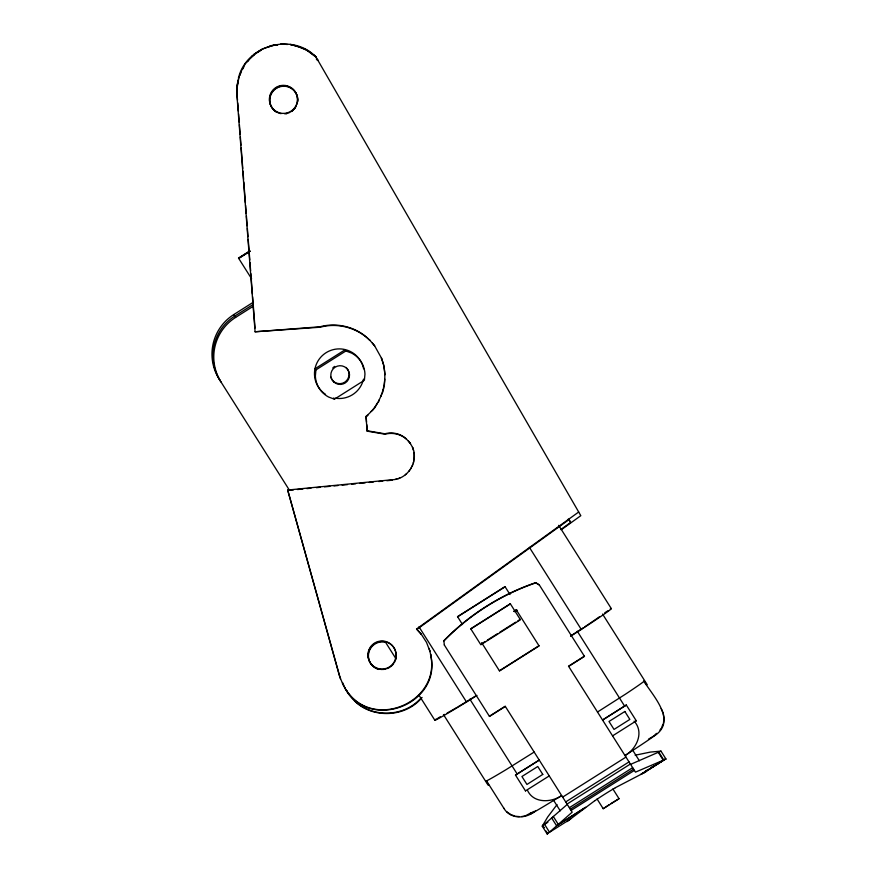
<?xml version="1.0" encoding="UTF-8"?>
<svg xmlns="http://www.w3.org/2000/svg" width="878" height="878" viewBox="0 0 878 878"><rect width="100%" height="100%" fill="white"/><g stroke="black" fill="none" stroke-linecap="round" stroke-linejoin="round"><path stroke-width="1.32" d="M366.993 430.736L384.827 433.776C392.137 431.789 400.719 433.523 406.152 438.857C400.423 434.017 392.312 432.195 385.08 434.215L367.245 431.164L365.906 416.413C382.907 402.903 389.492 378.144 381.381 357.983L383.752 365.259L385.014 374.73M422.088 697.461C405.12 718.27 370.044 719.071 352.451 698.658L348.555 694.048L343.035 684.818L339.435 675.753L287.688 490.045L391.983 479.761C407.611 479.618 419.036 461.576 412.506 447.385L413.516 450.414M414.01 459.962L414.131 452.411M346.689 690.81L346.437 690.371C373.435 731.341 441.623 702.027 430.516 654.253C442.984 704.134 369.386 732.713 344.626 687.672L345.153 688.495L342.552 682.535M384.355 385.464L384.784 379.076M344.856 349.653L345.888 350.97L351.705 353.11A24.814 24.814 0 0 1 364.963 374.072L364.392 380.251L334.441 399.183L328.624 397.043A24.814 24.814 0 0 1 315.367 376.069L315.926 369.901L315.191 368.409M663.494 722.803L663.998 717.897L663.417 714.264M383.631 388.976L383.927 386.21M238.399 79.766L237.115 84.628L236.862 94.308L255.092 331.774L320.261 327.209C337.646 322.424 357.28 327.659 369.945 340.499C357.533 327.22 337.481 321.996 320.009 326.77L255.092 331.774M382.687 392.433L383.115 389.7M239.299 76.66L238.388 78.307C245.983 45.041 292.385 32.256 315.937 56.916L580.808 515.682L561.931 529.302M557.036 804.61L547.631 817.078L542.253 826.187L547.257 834.1L547.587 833.244M238.311 79.635L236.709 91.082L237.532 100.202M661.716 727.445L663.044 723.966M240.802 72.611L239.628 75.629L241.637 70.547M239.222 76.518L236.808 87.855L237.115 94.736M378.396 402.289L379.307 399.753M243.766 66.871L242.185 69.702L245.236 63.787L248.924 59.967M369.364 649.786L371.262 646.658M374.434 408.27L377.562 402.903M443.939 640.951C469.126 614.962 501.547 594.472 535.821 582.86L539.377 585.055M659.949 730.134L661.134 728.345M567.726 820.513L567.045 821.588L594.867 800.648M373.721 409.225L371.142 411.508M293.241 109.948L295.227 107.72M597.49 712.025L625.52 694.147A98.808 1.899 -32.3 0 0 643.947 681.361L644.178 681.108M355.008 701.357L354.767 700.94C372.865 718.38 404.736 716.92 421.111 697.845M547.257 834.1L572.171 812.172L505.201 706.241L489.375 716.25M542.253 826.187L567.254 804.402M366.554 422.055L366.159 416.852L367.948 415.283M655.186 734.568L656.557 733.393M597.073 798.991L603.208 808.704L608.992 804.852M612.899 788.982L619.045 798.695L603.208 808.704M248.814 59.836L247.497 61.592M634.135 721.167C644.463 732.296 636.605 748.945 625.004 755.552L640.797 745.137A80.03 1.536 -32.3 0 0 653.847 736.214C677.52 721.518 653.66 696.693 643.947 681.361M256.091 53.459L254.027 54.37L262.127 49.08L270.49 46.293M525.45 815.805L531.388 812.622M416.556 629.01L421.242 634.223L416.556 629.01L578.69 512.017M416.809 629.449L569.076 519.567L570.7 522.388L560.702 529.61M584.353 656.195L568.527 666.204L635.496 772.146L665.985 759.042L660.98 751.129L630.58 764.365M535.69 810.559C526.679 818.933 510.535 819.865 503.763 808.122M290.761 111.802L292.791 110.463M583.486 627.671L570.59 635.99M551.614 817.901L556.586 825.759L585.659 807.222M251.591 56.499L254.357 54.743L249.637 59.155M249.813 250.932L238.498 258.077L251.613 278.809M238.629 258.275L249.934 251.119M238.739 258.45L250.054 251.306M289.586 490.473L219.215 379.164A46.819 46.819 -32.3 0 1 233.778 314.565L253.479 302.109M253.237 304.414L234.744 316.102A46.819 46.819 -32.3 0 0 220.191 380.69M221.026 382.018A46.819 46.819 -32.3 0 1 235.589 317.43L252.974 306.433M315.158 368.683L345.12 349.751M315.926 369.901L345.888 350.97M457.625 616.806L505.124 586.778M470.838 628.944L510.414 603.921M513.97 611.209L516.231 609.771L539.092 645.934L499.516 670.957L481.627 642.663M514.091 611.406L516.363 609.969M514.387 611.703L516.703 610.243M515.166 611.439L517.153 610.188M482.856 642.948L485.117 641.522M487.378 640.084L497.563 633.653M499.823 632.226L515.649 622.217M517.91 620.79L520.171 619.363M499.395 670.759L538.971 645.736M440.273 716.755L434.819 720.201L418.729 694.761M604.788 612.756L608.059 610.682M475.865 695.87L463.968 703.223A98.808 1.899 -32.3 0 1 458.009 706.79M435.565 719.378A109.135 2.096 -32.3 0 0 466.525 702.016L476.963 695.42M570.865 636.056L581.302 629.46A109.135 2.096 -32.3 0 0 610.265 608.948M505.322 706.439L489.496 716.448L444.268 644.902M568.648 666.402L584.485 656.393L539.257 584.847L535.701 582.663C501.426 594.274 469.006 614.765 443.807 640.753L444.389 645.1M534.164 752.062L505.991 769.71A98.808 1.899 -32.3 0 1 486.533 780.871L486.214 780.97M602.538 720.015L626.288 705.001L636.32 720.86M515.496 775.087L539.235 760.085L515.474 775.065L525.494 790.924M602.56 720.048L626.31 705.034M542.769 774.418L526.954 784.46L521.927 776.514L537.764 766.505L542.791 774.451M525.483 790.891L549.244 775.911M612.57 735.874L636.298 720.838M562.655 797.114L625.97 757.088M565.695 801.932L629.021 761.906M567.045 804.072L630.371 764.036M569.35 807.705L632.665 767.668M547.894 822.258L544.558 824.354L549.562 832.267L570.656 818.933M570.283 809.187L633.609 769.15M571.073 810.427L634.388 770.401M556.586 825.759L584.408 808.166M644.935 771.696L648.293 769.578L644.935 771.696L645.89 771.806L615.357 787.698M650.532 768.162L653.88 766.044M660.596 761.797L657.238 763.926L660.717 761.786M662.835 760.392L665.985 759.042M642.246 773.672L663.34 760.337L658.346 752.424M643.058 773.266L663.834 760.118L658.84 752.205M651.695 767.449L653.956 766.033M662.967 760.37L665.217 758.954M611.033 803.546L619.045 798.695M655.449 734.985L648.469 739.188M529.785 813.84L533.626 811.481M640.611 774.451L663.34 760.337M256.947 52.812L261.534 49.991M275.692 88.25L278.952 86.571M530.049 814.257L531.838 813.346A80.03 1.536 -32.3 0 0 545.501 805.378L561.69 795.589C551.208 802.755 533.374 803.557 527.437 790.233M268.438 46.918L271.126 45.579L273.618 45.48M271.511 45.974L274.254 44.822L277.876 44.701L274.671 45.239M286.261 113.635L289.74 112.483M635.156 755.223L650.455 752.073L660.98 751.129M521.609 816.54L524.803 816.101M289.29 490.341L293.351 489.946M297.422 489.54L302.833 489.013M306.905 488.607L310.966 488.212M316.387 487.674L320.448 487.279M324.509 486.873L329.93 486.335M333.991 485.94L338.052 485.534M342.124 485.139L347.534 484.601M351.606 484.206L355.667 483.8M359.728 483.405L365.149 482.867M369.21 482.461L373.271 482.066M378.692 481.528L382.753 481.133M386.814 480.727L392.236 480.2M290.333 44.405L296.029 45.985M515.595 816.299L519.315 816.595M293.943 45.436L299.124 46.94M290.772 44.844L292.89 45.239M297.071 46.249L305.588 49.42L315.937 56.916M300.155 47.291L308.387 51.023L315.981 57.004M514.431 815.892L510.941 814.652L506.891 811.876M405.899 438.429L410.454 443.609L408.479 441.085M316.486 59.177L318.045 60.56L316.453 59.002M316.201 57.377L313.6 54.82M316.387 58.881L317.825 60.187M280.675 43.988L287.556 44.482M369.693 340.06L374.665 345.888L372.404 343.111M420.99 633.784L426.532 642.411L430.022 651.509L429.068 648.403M568.296 519.063L570.7 522.388M374.412 345.449L381.634 358.411M410.202 443.171L412.759 447.813M558.682 525.34L611.329 608.619M602.56 614.062L647.13 684.566M643.991 680.812L646.68 685.07M529.379 547.334L581.302 629.46M577.296 631.26L624.653 706.164M632.917 750.536L639.382 760.776M510.019 594.538L505.015 586.614L457.526 616.641L462.53 624.565M333.673 397.964L334.441 399.183M553.755 800.571L560.23 810.811M553.239 816.397L558.199 824.244M233.778 314.565L235.589 317.43M469.873 699.173L517.219 774.078M418.993 626.826L466.525 702.016M542.604 825.353L544.031 827.614M542.516 825.485L543.943 827.735M546.083 831.115L547.51 833.365M486.533 780.871L504.049 808.572M486.028 780.674L488.717 784.921M443.5 714.615L488.069 785.119M385.091 641.555L396.066 658.906M382.095 393.146L380.811 396.494M413.714 461.543L413.308 463.079M412.803 464.594L412.188 466.086M411.475 467.524L410.663 468.896M409.752 470.224L408.764 471.486M406.547 473.78L405.296 474.811M399.775 478.016L398.283 478.587M396.735 479.037L395.188 479.388M287.688 490.045L340.434 678.859M661.178 708.612L663.23 713.046M429.77 651.07L430.769 654.681M366.752 424.656L367.245 431.164M237.74 102.924L238.377 111.122M238.586 113.844L239.211 122.031M239.42 124.764L240.155 134.323M240.363 137.045L240.989 145.232M241.198 147.965L242.767 168.433M242.986 171.166L243.612 179.353M243.821 182.086L245.39 202.555M245.599 205.287L246.224 213.475M246.444 216.207L247.168 225.756M247.376 228.489L248.013 236.676M248.222 239.409L249.791 259.877M250 262.61L250.625 270.797M250.834 273.53L252.414 293.998M252.623 296.731L255.026 328.12M281.059 113.657A14.048 14.048 0 0 1 269.93 96.613A14.048 14.048 0 0 1 287.512 86.362A14.048 14.048 0 0 1 296.874 104.438M296.281 105.876A14.048 14.048 0 0 1 294.295 108.949M293.461 109.849A14.048 14.048 0 0 1 291.573 111.407M287.139 113.438A14.048 14.048 0 0 1 284.724 113.844M386.122 668.948A14.048 14.048 0 0 1 368.167 655.657A14.048 14.048 0 0 1 385.749 641.873A14.048 14.048 0 0 1 394.376 662.484M393.717 663.516A14.048 14.048 0 0 1 390.26 666.973M389.481 667.478A14.048 14.048 0 0 1 387.275 668.564M378.813 669.442A14.048 14.048 0 0 1 368.881 652.244A14.048 14.048 0 0 1 386.079 642.312M275.966 111.89A14.048 14.048 0 0 1 277.7 87.624A14.048 14.048 0 0 1 297.851 101.255M594.977 800.637A45.393 6.398 -32.3 0 1 615.291 787.807M363.503 379.164A24.814 24.814 0 0 1 335.111 398.162M325.529 394.354A24.814 24.814 0 0 1 325.486 353.088A24.814 24.814 0 0 1 363.635 368.837M346.031 367.432A9.362 9.362 0 0 1 344.692 382.226A9.362 9.362 0 0 1 330.743 377.101M332.806 367.97A9.362 9.362 0 0 1 334.683 366.4M599.608 616.652A98.808 1.899 -32.3 0 1 584.715 626.848M456.922 707.427A98.808 1.899 -32.3 0 1 447.1 713.057M444.509 714.396A98.808 1.899 -32.3 0 1 443.544 714.692M370.516 646.954L369.111 649.347A14.048 14.048 0 0 0 382.237 669.069A14.048 14.048 0 0 0 394.562 648.831A14.048 14.048 0 0 0 371.01 646.219L370.516 646.954M510.305 603.746L470.729 628.758L480.848 644.77L520.424 619.758L510.305 603.746M624.851 711.498L609.003 721.475L614.029 729.42L629.855 719.411L624.829 711.465M274.309 110.068A14.048 14.048 0 0 0 297.225 101.903A14.048 14.048 0 0 0 278.699 86.143A14.048 14.048 0 0 0 274.309 110.068M333.816 381.952A9.362 9.362 0 0 0 349.301 377.134A9.362 9.362 0 0 0 337.382 366.137A9.362 9.362 0 0 0 333.816 381.952"/></g></svg>
